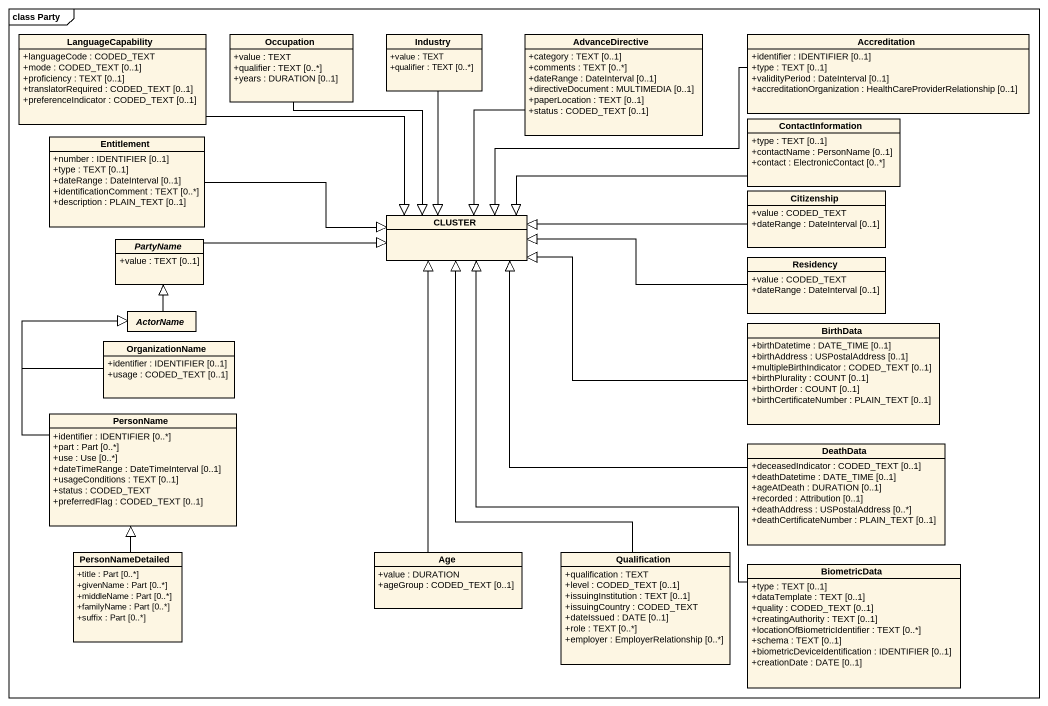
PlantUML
@startuml
mainframe class Party
hide circle
hide empty members
skinparam classAttributeIconSize 0
class LanguageCapability {
  +languageCode : CODED_TEXT
  +mode : CODED_TEXT [0..1]
  +proficiency : TEXT [0..1]
  +translatorRequired : CODED_TEXT [0..1]
  +preferenceIndicator : CODED_TEXT [0..1]
}
class Occupation {
  +value : TEXT
  +qualifier : TEXT [0..*]
  +years : DURATION [0..1]
}
class Industry {
  +value : TEXT
  +qualifier : TEXT [0..*]
}
class AdvanceDirective {
  +category : TEXT [0..1]
  +comments : TEXT [0..*]
  +dateRange : DateInterval [0..1]
  +directiveDocument : MULTIMEDIA [0..1]
  +paperLocation : TEXT [0..1]
  +status : CODED_TEXT [0..1]
}
class Accreditation {
  +identifier : IDENTIFIER [0..1]
  +type : TEXT [0..1]
  +validityPeriod : DateInterval [0..1]
  +accreditationOrganization : HealthCareProviderRelationship [0..1]
}
class ContactInformation {
  +type : TEXT [0..1]
  +contactName : PersonName [0..1]
  +contact : ElectronicContact [0..*]
}
class Entitlement {
  +number : IDENTIFIER [0..1]
  +type : TEXT [0..1]
  +dateRange : DateInterval [0..1]
  +identificationComment : TEXT [0..*]
  +description : PLAIN_TEXT [0..1]
}
class Citizenship {
  +value : CODED_TEXT
  +dateRange : DateInterval [0..1]
}
abstract class PartyName {
  +value : TEXT [0..1]
}
class CLUSTER
class Residency {
  +value : CODED_TEXT
  +dateRange : DateInterval [0..1]
}
abstract class ActorName
class BirthData {
  +birthDatetime : DATE_TIME [0..1]
  +birthAddress : USPostalAddress [0..1]
  +multipleBirthIndicator : CODED_TEXT [0..1]
  +birthPlurality : COUNT [0..1]
  +birthOrder : COUNT [0..1]
  +birthCertificateNumber : PLAIN_TEXT [0..1]
}
class OrganizationName {
  +identifier : IDENTIFIER [0..1]
  +usage : CODED_TEXT [0..1]
}
class PersonName {
  +identifier : IDENTIFIER [0..*]
  +part : Part [0..*]
  +use : Use [0..*]
  +dateTimeRange : DateTimeInterval [0..1]
  +usageConditions : TEXT [0..1]
  +status : CODED_TEXT
  +preferredFlag : CODED_TEXT [0..1]
}
class DeathData {
  +deceasedIndicator : CODED_TEXT [0..1]
  +deathDatetime : DATE_TIME [0..1]
  +ageAtDeath : DURATION [0..1]
  +recorded : Attribution [0..1]
  +deathAddress : USPostalAddress [0..*]
  +deathCertificateNumber : PLAIN_TEXT [0..1]
}
class PersonNameDetailed {
  +title : Part [0..*]
  +givenName : Part [0..*]
  +middleName : Part [0..*]
  +familyName : Part [0..*]
  +suffix : Part [0..*]
}
class Age {
  +value : DURATION
  +ageGroup : CODED_TEXT [0..1]
}
class Qualification {
  +qualification : TEXT
  +level : CODED_TEXT [0..1]
  +issuingInstitution : TEXT [0..1]
  +issuingCountry : CODED_TEXT
  +dateIssued : DATE [0..1]
  +role : TEXT [0..*]
  +employer : EmployerRelationship [0..*]
}
class BiometricData {
  +type : TEXT [0..1]
  +dataTemplate : TEXT [0..1]
  +quality : CODED_TEXT [0..1]
  +creatingAuthority : TEXT [0..1]
  +locationOfBiometricIdentifier : TEXT [0..*]
  +schema : TEXT [0..1]
  +biometricDeviceIdentification : IDENTIFIER [0..1]
  +creationDate : DATE [0..1]
}
LanguageCapability -right-|> CLUSTER
Occupation --|> CLUSTER
Industry --|> CLUSTER
AdvanceDirective --|> CLUSTER
Accreditation -left-|> CLUSTER
ContactInformation -left-|> CLUSTER
Entitlement -right-|> CLUSTER
Citizenship -left-|> CLUSTER
PartyName -right-|> CLUSTER
Residency -left-|> CLUSTER
ActorName -up-|> PartyName
BirthData -left-|> CLUSTER
OrganizationName -up-|> ActorName
PersonName -up-|> ActorName
DeathData -up-|> CLUSTER
PersonNameDetailed -up-|> PersonName
Age -up-|> CLUSTER
Qualification -up-|> CLUSTER
BiometricData -up-|> CLUSTER
@enduml
